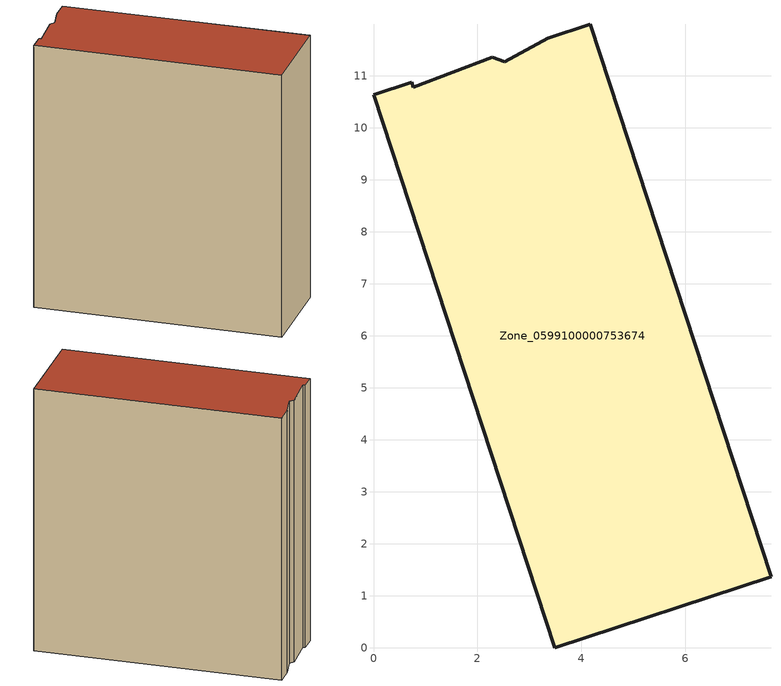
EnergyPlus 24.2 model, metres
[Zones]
Zone_0599100000753674
 floor ground (C_G): 0,10.64 0.73,10.88 0.77,10.78 2.28,11.36 2.52,11.28 3.35,11.73 4.17,11.99 7.65,1.36 3.48,0 z3.82
 wall outside (C_F): 3.35,11.73 2.52,11.28 2.28,11.36 0.77,10.78 0.73,10.88 0,10.64 3.48,0 7.65,1.36 4.17,11.99 3.35,11.73 z3.82:16.25
 roof outside (C_R): 2.28,11.36 0.77,10.78 0.73,10.88 0,10.64 3.48,0 7.65,1.36 4.17,11.99 3.35,11.73 2.52,11.28 z16.25
[BUILDING]
Pand.0599100000753674: North Axis=0; Terrain=City; Loads Convergence Tolerance Value=0.04; Temperature Convergence Tolerance Value=0.4; Solar Distribution=FullExterior; Maximum Number of Warmup Days=25; Minimum Number of Warmup Days=1
[Site:Location]
Rotterdam.The.Hague.AP_ZH_NLD Design_Conditions: Latitude=51.96; Longitude=4.45; Time Zone=1; Elevation=-4.5
[SITE:GROUNDTEMPERATURE:BUILDINGSURFACE]
18, 18, 18, 18, 18, 18, 18, 18, 18, 18, 18, 18
[MATERIAL] Thermal Absorptance=0.9; Solar Absorptance=0.7; Visible Absorptance=0.7
Name | Roughness | Thickness | Conductivity | Density | Specific Heat
G.TI.2006-2014 | MediumSmooth | 0.15 | 0.06 | 540 | 1210
F.TI.2006-2014 | Rough | 0.3 | 0.12 | 1920 | 840
R.TI.2006-2014 | MediumRough | 0.2 | 0.08 | 1500 | 1000
[CONSTRUCTION]
C_G: G.TI.2006-2014
C_F: F.TI.2006-2014
C_R: R.TI.2006-2014
[ZONE]
Zone_0599100000753674: Type=1; Multiplier=1; Ceiling Height=Autocalculate; Volume=Autocalculate; Floor Area=autocalculate; Part of Total Floor Area=Yes
[ZONEINFILTRATION:DESIGNFLOWRATE]
Infil_Zone_0599100000753674: Zone or ZoneList or Space or SpaceList=Zone_0599100000753674; Schedule=AlwaysOn; Design Flow Rate Calculation Method=Flow/Area; Flow Rate per Floor Area=0.0015; Constant Term Coefficient=1; Temperature Term Coefficient=0; Velocity Term Coefficient=0; Velocity Squared Term Coefficient=0
[HVACTEMPLATE:ZONE:IDEALLOADSAIRSYSTEM]
Zone_0599100000753674: Maximum Heating Supply Air Temperature=50; Minimum Cooling Supply Air Temperature=13; Maximum Heating Supply Air Humidity Ratio=0.0156; Minimum Cooling Supply Air Humidity Ratio=0.0077; Heating Limit=NoLimit; Cooling Limit=NoLimit; Dehumidification Control Type=ConstantSensibleHeatRatio; Cooling Sensible Heat Ratio=0.7; Dehumidification Setpoint=60; Humidification Control Type=None; Humidification Setpoint=30; Outdoor Air Method=None; Outdoor Air Flow Rate per Person=0.00944; Outdoor Air Flow Rate per Zone Floor Area=0; Outdoor Air Flow Rate per Zone=0; Demand Controlled Ventilation Type=None; Outdoor Air Economizer Type=NoEconomizer; Heat Recovery Type=None; Sensible Heat Recovery Effectiveness=0.7; Latent Heat Recovery Effectiveness=0.65
[ZONECONTROL:THERMOSTAT]
ThermostatControl_Zone_0599100000753674: Zone or ZoneList=Zone_0599100000753674; Control Type Schedule=DualSetpointControlType; Control 1=Thermostat_Zone_0599100000753674; Temperature Difference Between Cutout And Setpoint=0
[THERMOSTATSETPOINT:DUALSETPOINT]
Thermostat_Zone_0599100000753674: Heating Setpoint Temperature Schedule=HeatingSetpoint_Zone_0599100000753674; Cooling Setpoint Temperature Schedule=CoolingSetpoint_Zone_0599100000753674
[SCHEDULE:COMPACT]
HeatingSetpoint_Zone_0599100000753674: Through: 12/31, For: AllDays, Until: 24:00, 21
CoolingSetpoint_Zone_0599100000753674: Through: 12/31, For: AllDays, Until: 24:00, 24
DualSetpointControlType: Through: 12/31, For: AllDays, Until: 24:00, 4
AlwaysOn: Through: 12/31, For: AllDays, Until: 24:00, 1
